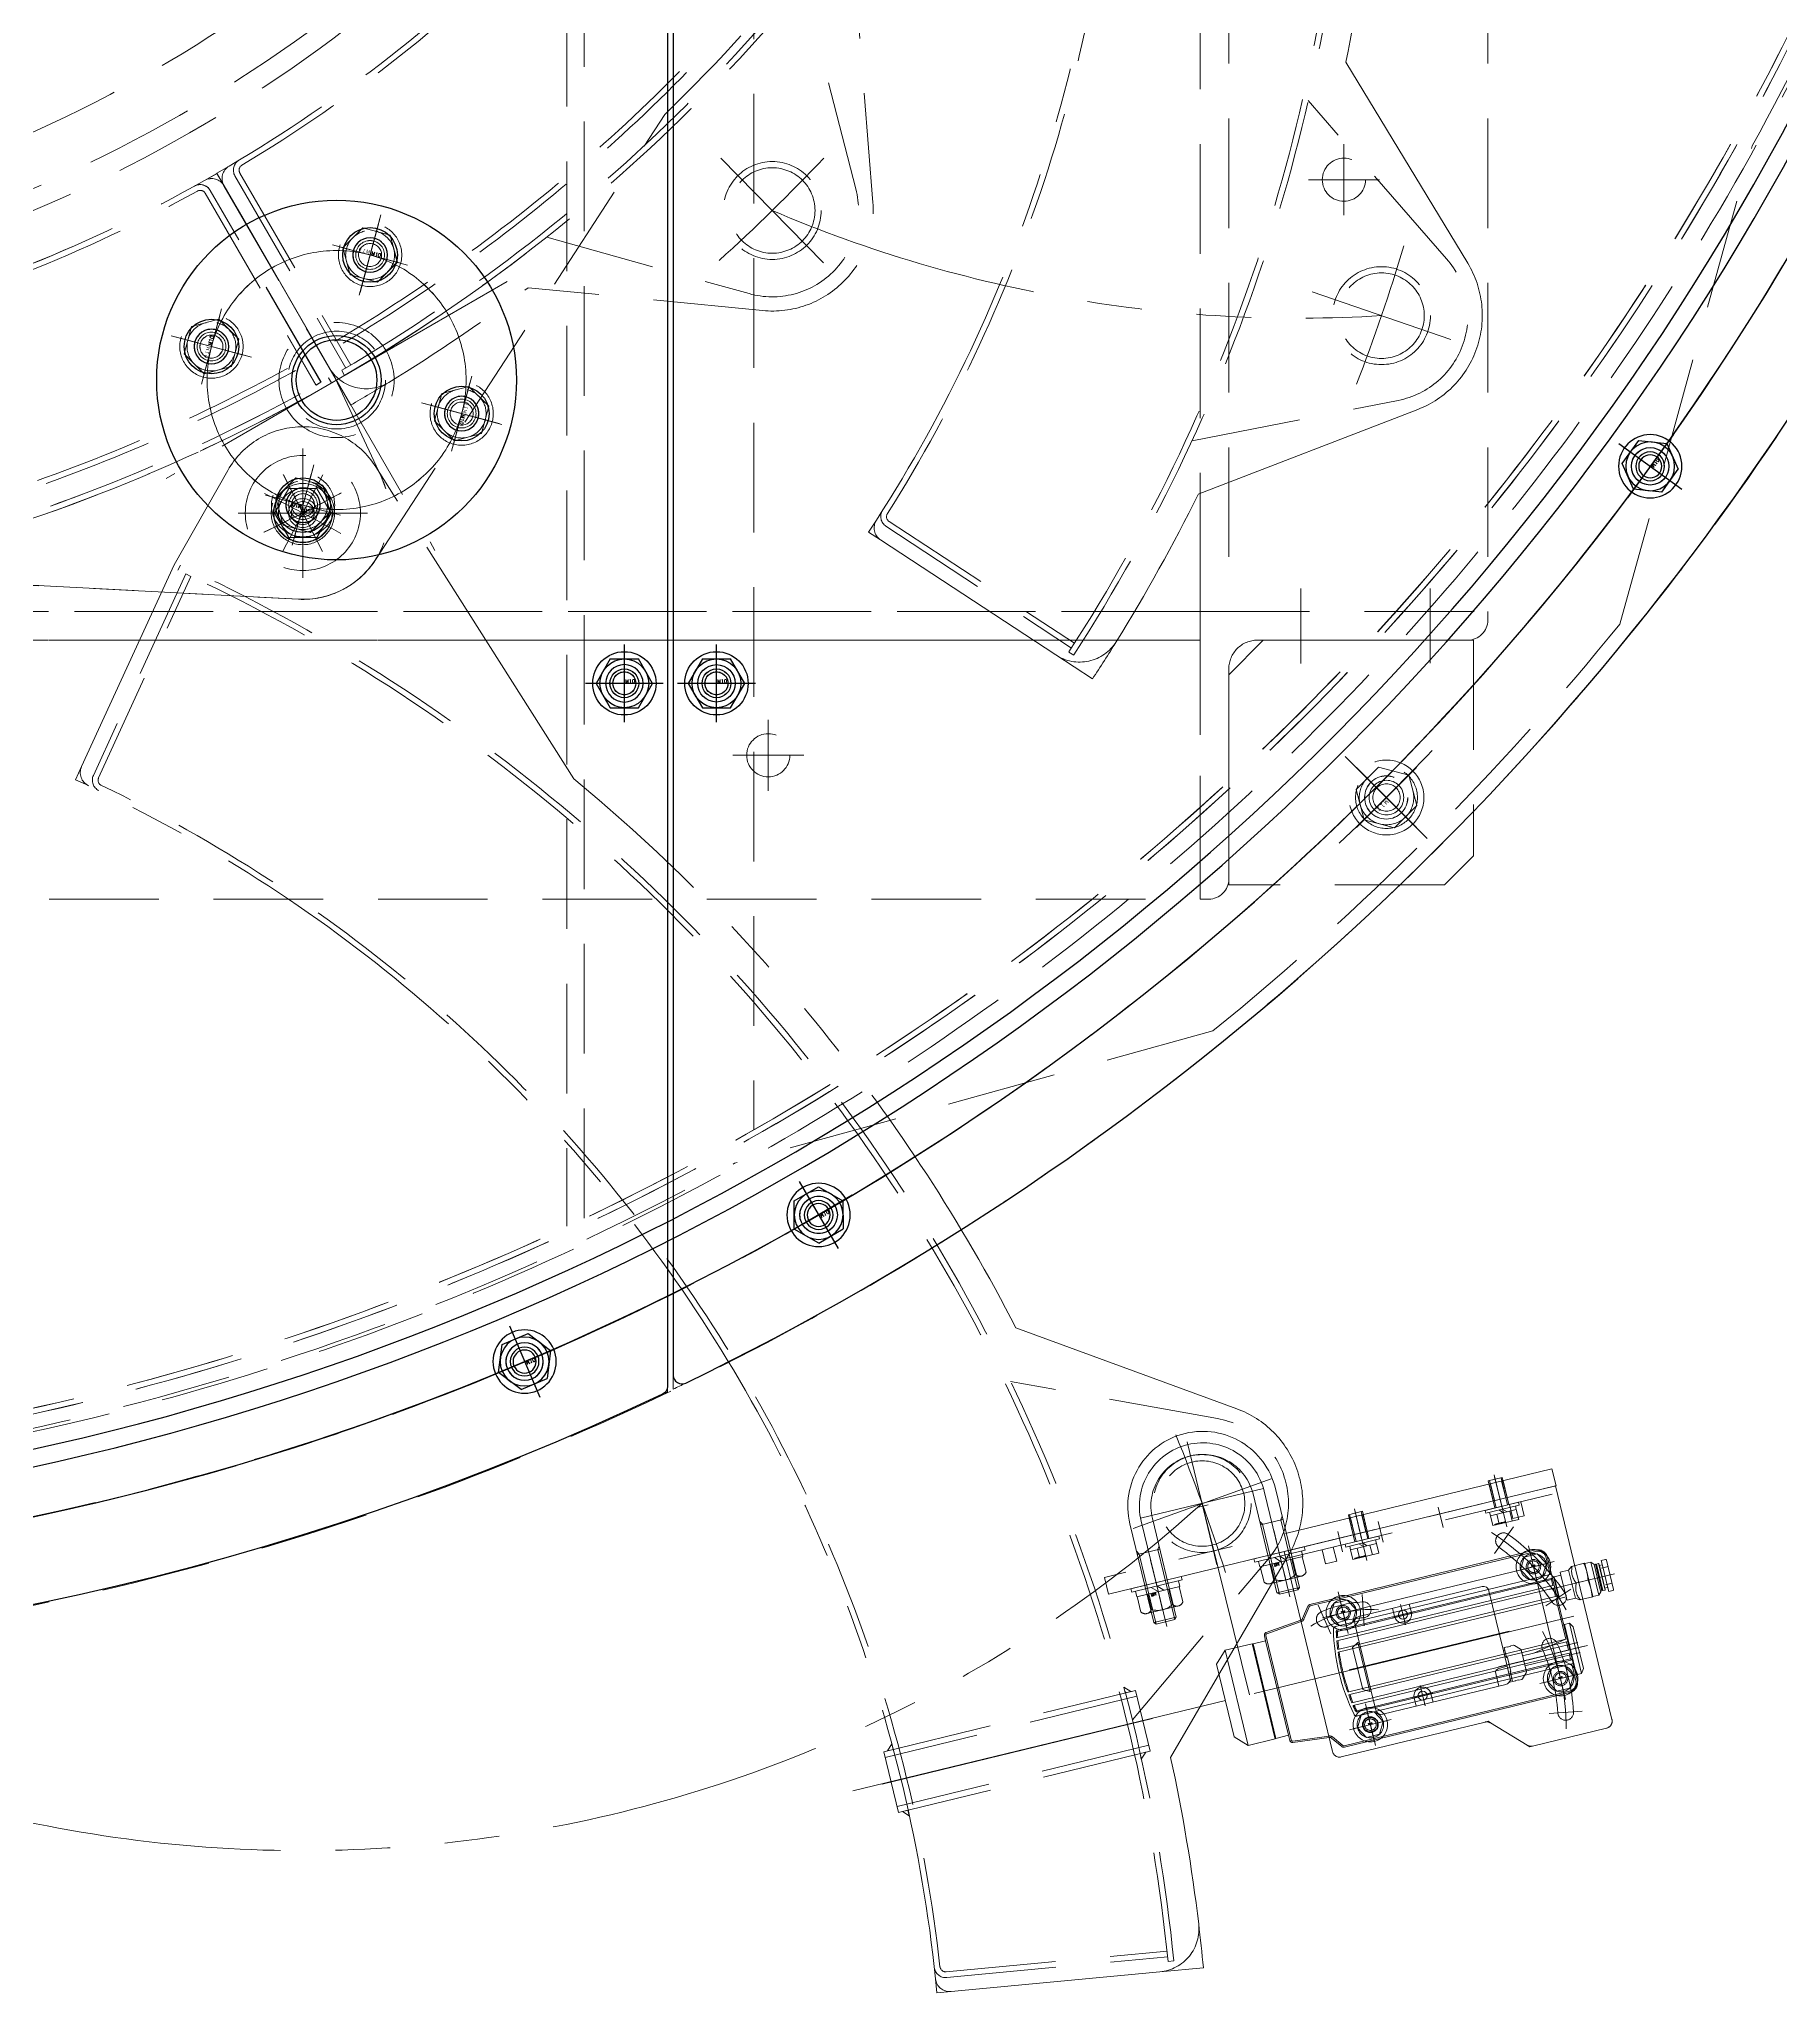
# Model space of a CAD drawing. Header units: millimetres. Extents: x -16130 to 36813, y -8099 to 27484.
# Drawn here: x 24465 to 25070, y 8494 to 9173 of the extents above; entities that cross this region are included whole.
import ezdxf

# ---------------------------------------------------------------- set-up
doc = ezdxf.new("R2010")
doc.units = ezdxf.units.MM
doc.header["$LTSCALE"] = 6
for name, pattern in [('CENTER2', [28.575, 19.05, -3.175, 3.175, -3.175]), ('HIDDEN', [9.525, 6.35, -3.175]), ('PHANTOM2', [31.75, 15.875, -3.175, 3.175, -3.175, 3.175, -3.175])]:
    doc.linetypes.add(name, pattern=pattern)
for name, color, linetype, lineweight in [('01_NORMAL', 7, 'Continuous', 25), ('04_HIDDEN', 2, 'HIDDEN', 13), ('05_CENTER', 4, 'CENTER2', 13), ('06_PHANTOM', 2, 'PHANTOM2', 13)]:
    doc.layers.add(name, color=color, linetype=linetype, lineweight=lineweight)
doc.layers.add('10_DRAFT', color=8, linetype='Continuous', lineweight=0, plot=False)
doc.styles.add('KANJI0', font='txt.shx', dxfattribs={"width": 0.9, "height": 30, "bigfont": 'bigfont'})
doc.styles.add('KSS_TXT', font='txt.shx', dxfattribs={"bigfont": 'extfont2.shx'})
doc.styles.add('KSS_TXT_L', font='txt.shx', dxfattribs={"height": 3, "bigfont": 'extfont2.shx'})

# ---------------------------------------------------------------- blocks, each defined once
blk = doc.blocks.new('A$C12684119_1_1_1')
at = {"color": 0}
blk.add_circle((0, 0), 500, dxfattribs=at)
at = {"layer": '04_HIDDEN'}
for radius in [493, 475]:
    blk.add_circle((0, 0), radius, dxfattribs=at)
blk = doc.blocks.new('A$C213D0124_1_1')
at = {"color": 0}
for p, q in [((-549.35, 113.82), (-585.76, 50.74)), ((11.23, 46.9), (-27.37, 113.75)), ((27.17, 12.72), (11.23, 46.9)), ((-493.35, -69.96), (-527.19, 4.56)), ((-129.79, -23.21), (-1.59, -29.92))]:
    blk.add_line(p, q, dxfattribs=at)
blk.add_line((-441.65, -84.32), (-374.34, -38.05))
blk.add_circle((0, 0), 10.25, dxfattribs=at)
for centre, radius, start, end in [((-545.02, 111.32), 5, 60.54103, 150.00264), ((-288.3, 565.81), 516.98, 240.53951, 299.44485), ((-31.7, 111.25), 5, 30, 119.44333), ((-572.77, 43.25), 15, 150.00264, 241.43715), ((-288.29, 565.83), 610, 241.43715, 246.94286), ((-0.02, 0.04), 30, 267.00582, 25.00384), ((-288.18, 565.08), 609.25, 261.87054, 285.0696), ((-461.48, -55.48), 35, 204.42828, 304.50809)]:
    blk.add_arc(centre, radius, start, end, dxfattribs=at)
at = {"layer": '04_HIDDEN'}
for p, q in [((-544.49, 112.24), (-583.05, 45.46)), ((-542.76, 111.24), (-581.31, 44.48)), ((-33.96, 111.16), (4.54, 44.49)), ((6.28, 45.47), (-32.22, 112.16)), ((-584.51, 46.3), (-585.49, 44.55)), ((4.54, 44.49), (6.27, 45.49)), ((9.89, 45.22), (8.9, 46.96)), ((-508.8, 7.76), (-490.61, -62.93)), ((-440.56, -76.89), (-388.43, -25.79))]:
    blk.add_line(p, q, dxfattribs=at)
for radius in [17, 14.85]:
    blk.add_circle((-461.56, -55.46), radius, dxfattribs=at)
for centre, radius, start, end in [((-541.02, 110.24), 4, 60.98092, 149.99365), ((-541.02, 110.24), 2, 60.98092, 149.99365), ((-288.29, 565.83), 519, 240.98092, 299.00168), ((-35.69, 110.16), 4, 30, 119.00168), ((-35.69, 110.16), 2, 30, 119.00168), ((-288.29, 565.83), 600, 240.31755, 299.80933), ((-288.29, 565.83), 598, 240.31619, 299.81029), ((-461.56, -55.46), 30, 194.42496, 314.42496)]:
    blk.add_arc(centre, radius, start, end, dxfattribs=at)
at = {"layer": '05_CENTER'}
for p, q in [((6.8, -13.34), (-6.8, 13.34)), ((-468.4, -80.02), (-454.71, -30.9))]:
    blk.add_line(p, q, dxfattribs=at)
for radius, start, end in [(635, 295.64778, 298.35058), (645, 252.16663, 256.68328)]:
    blk.add_arc((-288.29, 565.83), radius, start, end, dxfattribs=at)
at = {"layer": '10_DRAFT'}
for p, q in [((-292.34, 556.54), (-284.23, 575.13)), ((-278.99, 561.77), (-297.58, 569.89)), ((-549.35, 113.82), (-546.86, 118.13)), ((-546.86, 118.13), (-542.56, 115.68)), ((-34.16, 115.61), (-29.86, 118.06)), ((-29.86, 118.06), (-27.37, 113.75)), ((-585.76, 50.74), (-593.35, 37.59))]:
    blk.add_line(p, q, dxfattribs=at)
blk.add_arc((-288.29, 565.83), 610, 239.99282, 241.43715, dxfattribs=at)
blk = doc.blocks.new('10b_2_1_1')
at = {"color": 0}
for p, q in [((-4.9, 8.49), (-9.8, 0)), ((-4.9, 8.49), (4.9, 8.49)), ((9.8, 0), (4.9, 8.49)), ((-9.8, 0), (-4.9, -8.49)), ((4.9, -8.49), (9.8, 0)), ((-4.9, -8.49), (4.9, -8.49))]:
    blk.add_line(p, q, dxfattribs=at)
at = {"color": 0, "linetype": 'CENTER2'}
for p, q in [((0, -13.51), (0, 13.51)), ((13.51, 0), (-13.51, 0))]:
    blk.add_line(p, q, dxfattribs=at)
at = {"color": 0}
for radius in [11, 8.49, 5, 4]:
    blk.add_circle((0, 0), radius, dxfattribs=at)
at = {"layer": '10_DRAFT', "style": 'KSS_TXT'}
blk.add_text('M10', height=1.25, dxfattribs=at).set_placement((0.26, 0.12))
blk = doc.blocks.new('WSSS40-10-5b_1_1')
at = {"color": 0}
for radius in [20, 5]:
    blk.add_circle((0, 0), radius, dxfattribs=at)
at = {"layer": '05_CENTER', "color": 0}
for p, q in [((0, -22.48), (0, 22.48)), ((22.48, 0), (-22.48, 0))]:
    blk.add_line(p, q, dxfattribs=at)
blk = doc.blocks.new('A$C680990B0_1_1')
at = {"color": 0}
for p, q in [((-549.33, 113.79), (-585.74, 50.71)), ((11.24, 46.87), (-27.35, 113.72)), ((27.19, 12.69), (11.24, 46.87)), ((-493.33, -69.99), (-527.18, 4.53)), ((-129.77, -23.25), (-1.57, -29.95))]:
    blk.add_line(p, q, dxfattribs=at)
blk.add_line((-441.63, -84.36), (-374.32, -38.08))
at = {"color": 3}
for points in [[(-489.22, 89.52), (-488.48, 91.38), (-491.06, 90.3), (-491.06, 90.3)], [(-469.05, 81.5), (-468.31, 83.36), (-467.18, 80.81), (-467.18, 80.81)], [(-519.88, 12.37), (-520.62, 10.51), (-521.72, 13.15), (-521.72, 13.15)], [(-499.72, 4.36), (-500.45, 2.5), (-497.84, 3.66), (-497.84, 3.66)]]:
    blk.add_lwpolyline(points, close=True, dxfattribs=at)
at = {"color": 0}
blk.add_circle((0.02, -0.03), 10.25, dxfattribs=at)
for centre, radius, start, end in [((-545, 111.29), 5, 60.54103, 150.00264), ((-288.28, 565.77), 516.98, 240.53951, 299.44485), ((-31.68, 111.22), 5, 30, 119.44333), ((-572.75, 43.21), 15, 150.00264, 241.43715), ((-288.27, 565.8), 610, 241.43715, 246.94286), ((0, 0.01), 30, 267.00582, 25.00384), ((-288.17, 565.05), 609.25, 261.87054, 285.0696), ((-461.46, -55.52), 35, 204.42828, 304.50809)]:
    blk.add_arc(centre, radius, start, end, dxfattribs=at)
at = {"layer": '04_HIDDEN'}
for p, q in [((-544.47, 112.2), (-583.03, 45.43)), ((-542.74, 111.2), (-581.29, 44.45)), ((-33.94, 111.13), (4.56, 44.45)), ((6.3, 45.43), (-32.21, 112.13)), ((-519.26, 8.25), (-486.01, 91.89)), ((-503, 1.79), (-469.75, 85.43)), ((-584.5, 46.26), (-585.47, 44.52)), ((4.56, 44.45), (6.29, 45.45)), ((9.9, 45.19), (8.92, 46.93)), ((-508.78, 7.73), (-490.59, -62.97)), ((-440.54, -76.92), (-388.41, -25.82))]:
    blk.add_line(p, q, dxfattribs=at)
blk.add_lwpolyline([(-487.97, 92.66), (-467.8, 84.65), (-501.04, 1.01), (-521.21, 9.03)], close=True, dxfattribs=at)
for radius in [17, 14.85]:
    blk.add_circle((-461.54, -55.49), radius, dxfattribs=at)
for centre, radius, start, end in [((-541.01, 110.2), 4, 60.98092, 149.99365), ((-541.01, 110.2), 2, 60.98092, 149.99365), ((-288.27, 565.8), 519, 240.98092, 299.00168), ((-35.67, 110.13), 4, 30, 119.00168), ((-35.67, 110.13), 2, 30, 119.00168), ((-288.27, 565.8), 600, 240.31755, 299.80933), ((-288.27, 565.8), 598, 240.31619, 299.81029), ((-461.54, -55.49), 30, 194.42496, 314.42496)]:
    blk.add_arc(centre, radius, start, end, dxfattribs=at)
at = {"layer": '05_CENTER'}
for p, q in [((-476.7, 91.63), (-512.42, 1.78)), ((6.82, -13.38), (-6.78, 13.31)), ((-468.39, -80.06), (-454.69, -30.93))]:
    blk.add_line(p, q, dxfattribs=at)
for radius, start, end in [(635, 295.64778, 298.35058), (645, 252.16663, 256.68328)]:
    blk.add_arc((-288.27, 565.8), radius, start, end, dxfattribs=at)
at = {"layer": '10_DRAFT'}
for p, q in [((-292.33, 556.5), (-284.21, 575.09)), ((-278.98, 561.74), (-297.57, 569.85)), ((-549.33, 113.79), (-546.84, 118.1)), ((-546.84, 118.1), (-542.54, 115.64)), ((-34.14, 115.57), (-29.84, 118.03)), ((-29.84, 118.03), (-27.35, 113.72)), ((-585.74, 50.71), (-593.34, 37.56))]:
    blk.add_line(p, q, dxfattribs=at)
blk.add_arc((-288.27, 565.8), 610, 239.99282, 241.43715, dxfattribs=at)
blk = doc.blocks.new('FT-S1f_1_1')
at = {"color": 0}
for p, q in [((-53.04, 20.5), (-79.5, 20.5)), ((-82, 18), (-82, -65.5)), ((-51.27, 19.77), (-40.73, 9.23)), ((-38.96, 8.5), (12.5, 8.5)), ((15, -65.5), (15, 6)), ((-82, -65.5), (15, -65.5))]:
    blk.add_line(p, q, dxfattribs=at)
blk.add_circle((0, 0), 2.75, dxfattribs=at)
for centre, radius, start, end in [((-79.5, 18), 2.5, 90, 180), ((-53.04, 18), 2.5, 45, 90), ((-66.97, 11.81), 2.75, 350, 170), ((0, 0), 70.75, 170, 190), ((0, 0), 65.25, 170, 190), ((-38.96, 11), 2.5, 225, 270), ((12.5, 6), 2.5, 0, 90), ((-66.97, -11.81), 2.75, 190, 10), ((-73.91, -27.58), 2.75, 20.46554, 200.46554), ((0, 0), 76.14, 200.46554, 220.46554), ((0, 0), 81.64, 200.46554, 220.46554), ((-6.95, -39.39), 2.75, 80, 260), ((0, 0), 37.25, 260, 280), ((6.95, -39.39), 2.75, 280, 100), ((0, 0), 42.75, 260, 280), ((-60.02, -51.2), 2.75, 220.46554, 40.46554)]:
    blk.add_arc(centre, radius, start, end, dxfattribs=at)
at = {"layer": '04_HIDDEN', "color": 0}
for p, q in [((-65, -58), (-69, -58)), ((-69, -63), (-69, -58)), ((-65, -58), (-65, -63)), ((2, -58), (-2, -58)), ((-2, -63), (-2, -58)), ((2, -58), (2, -63)), ((15, -63), (-82, -63))]:
    blk.add_line(p, q, dxfattribs=at)
at = {"layer": '05_CENTER', "color": 0}
for p, q in [((-61.3, 10.81), (-72.63, 12.81)), ((-62.7, 0), (-73.3, 0)), ((5.75, 0), (-5.75, 0)), ((0, -5.75), (0, 5.75)), ((-61.3, -10.81), (-72.63, -12.81)), ((-69, -25.75), (-78.75, -29.39)), ((-69, -25.75), (-78.75, -29.39)), ((-5.98, -33.9), (-7.87, -44.64)), ((5.98, -33.9), (7.87, -44.64)), ((0, -34.6), (0, -45.4)), ((-55.88, -47.67), (-64.53, -55.04)), ((-55.88, -47.67), (-64.53, -55.04)), ((-62.25, -60.62), (-62.25, -67.95)), ((-40.75, -60.62), (-40.75, -67.95)), ((-19.25, -60.62), (-19.25, -67.95)), ((-4.77, -60.62), (-4.77, -67.95))]:
    blk.add_line(p, q, dxfattribs=at)
for radius, start, end in [(68, 165.15498, 194.84502), (78.89, 196.75285, 224.17824), (78.89, 196.75285, 224.17824), (40, 252.30759, 287.55107), (40, 252.30759, 287.55107)]:
    blk.add_arc((0, 0), radius, start, end, dxfattribs=at)
at = {"layer": '10_DRAFT'}
for p, q in [((-53.04, 20.5), (-52, 20.5)), ((-52, 20.5), (-51.27, 19.77)), ((-40.73, 9.23), (-40, 8.5)), ((-40, 8.5), (-38.96, 8.5)), ((-68, 0), (-68, -40)), ((-68, -40), (0, -40))]:
    blk.add_line(p, q, dxfattribs=at)
blk = doc.blocks.new('FT-S1a_1_1')
at = {"color": 0}
for p, q in [((-27.6, -0.31), (-14.93, 0.96)), ((-14.89, 0.46), (-27.55, -0.81)), ((-14.24, 1.35), (-11.4, 5.1)), ((-11, 4.8), (-13.84, 1.05)), ((-10.6, 5.5), (70, 5.5)), ((70, 5), (-10.6, 5)), ((73, -4), (73, 2)), ((73, -4), (73, 2)), ((73.5, 2), (73.5, -5.1)), ((-47, -7), (-43, -3)), ((-43, -3), (-33.3, -3)), ((-43, -3), (-43, -37)), ((-33.3, -3), (-33.3, -3.4)), ((-33.3, -3), (-33.3, -3.4)), ((-33.3, -3.4), (-33, -3.1)), ((-33.3, -3.4), (-33.3, -36.6)), ((-28.5, -3.1), (-33, -3.1)), ((-33, -3.1), (-33, -36.9)), ((-28.5, -1.3), (-28.5, -3.1)), ((-28.5, -1.3), (-28.5, -3.1)), ((-28.5, -3.1), (-28.5, -36.9)), ((-28.5, -3.1), (-28.5, -36.9)), ((-28, -38.7), (-28, -1.3)), ((-3.72, -5.51), (-3.49, -5.8)), ((-3.72, -5.51), (-3.49, -5.8)), ((-3.7, -4), (73.5, -4)), ((-3.7, -4), (73.5, -4)), ((-3.49, -5.8), (73, -5.8)), ((-3.49, -5.8), (73, -5.8)), ((73.5, -5.4), (-3.41, -5.4)), ((73.5, -5.4), (-3.41, -5.4)), ((73, -5.8), (73.2, -5.4)), ((73, -5.8), (73.2, -5.4)), ((73, -5.8), (73, -7.9)), ((73, -5.8), (73, -7.9)), ((73.5, -5.1), (73.5, -12.9)), ((73.5, -5.1), (74, -5.1)), ((73.5, -5.1), (73.5, -12.9)), ((74, -5.3), (74.2, -5.1)), ((74, -5.3), (74, -5.1)), ((74, -5.3), (74, -12.7)), ((76.6, -5.1), (74.2, -5.1)), ((74.2, -5.1), (74.2, -12.9)), ((79.6, -4), (76.6, -4)), ((76.6, -5.1), (76.6, -4)), ((76.6, -5.1), (76.6, -12.9)), ((79.6, -4), (80.87, -3)), ((79.6, -14), (79.6, -4)), ((85.57, -3), (80.87, -3)), ((85.6, -3.1), (85.57, -3)), ((87.7, -3.1), (85.6, -3.1)), ((85.6, -3.1), (85.6, -14.9)), ((87.7, -3.1), (88.65, -4.05)), ((87.7, -3.1), (87.7, -14.9)), ((88.65, -4.25), (88.65, -4.05)), ((89.15, -4.25), (88.65, -4.25)), ((88.65, -4.25), (88.65, -13.75)), ((89.3, -4.45), (89.15, -4.25)), ((89.15, -4.25), (89.15, -13.75)), ((89.45, -4.25), (89.3, -4.45)), ((89.3, -13.55), (89.3, -4.45)), ((90.25, -4.25), (89.45, -4.25)), ((89.45, -4.25), (89.45, -13.75)), ((90.35, -4.35), (90.25, -4.25)), ((90.25, -4.25), (90.25, -13.75)), ((90.35, -4.95), (90.35, -4.35)), ((91.2, -4.95), (90.35, -4.95)), ((90.35, -13.05), (90.35, -4.95)), ((90.85, -6), (93.2, -6)), ((92.9, -3.5), (91.4, -3.5)), ((91.4, -4.75), (91.4, -3.5)), ((91.4, -4.75), (91.4, -13.25)), ((93.2, -14.2), (93.2, -3.8)), ((-47, -33), (-47, -7)), ((73.5, -12.9), (-4.99, -12.9)), ((73.5, -12.9), (-4.99, -12.9)), ((-4.88, -11.9), (73.5, -11.9)), ((-4.88, -11.9), (73.5, -11.9)), ((73.5, -8.9), (-4.47, -8.9)), ((73.5, -8.9), (-4.47, -8.9)), ((-4.3, -7.9), (73.5, -7.9)), ((-4.3, -7.9), (73.5, -7.9)), ((73, -8.9), (73, -11.9)), ((73, -8.9), (73, -11.9)), ((73, -12.9), (73, -27.1)), ((74, -12.9), (73.5, -12.9)), ((73.5, -12.9), (73.5, -22.2)), ((74.2, -12.9), (74, -12.7)), ((74, -12.7), (74, -12.9)), ((76.6, -12.9), (74.2, -12.9)), ((76.6, -12.9), (76.6, -14)), ((85.32, -9), (81.12, -9)), ((89.3, -13.55), (89.15, -13.75)), ((89.45, -13.75), (89.3, -13.55)), ((90.35, -13.05), (90.35, -13.65)), ((91.2, -13.05), (90.35, -13.05)), ((90.85, -12), (93.2, -12)), ((91.4, -13.25), (91.4, -14.5)), ((79.6, -14), (76.6, -14)), ((79.6, -14), (80.87, -15)), ((85.57, -15), (80.87, -15)), ((85.6, -14.9), (85.57, -15)), ((87.7, -14.9), (85.6, -14.9)), ((87.7, -14.9), (88.65, -13.95)), ((88.65, -13.75), (88.65, -13.95)), ((89.15, -13.75), (88.65, -13.75)), ((90.25, -13.75), (89.45, -13.75)), ((90.35, -13.65), (90.25, -13.75)), ((92.9, -14.5), (91.4, -14.5)), ((-4.99, -27.1), (-4.59, -27.1)), ((-4.99, -27.1), (-4.59, -27.1)), ((-4.59, -27.1), (73.5, -27.1)), ((73.7, -22), (73.5, -22.2)), ((73.5, -39.8), (73.5, -22.2)), ((75.5, -22), (73.7, -22)), ((73.7, -22), (73.7, -40)), ((76.5, -23.5), (75.5, -22)), ((75.5, -40), (75.5, -22)), ((76.5, -23.5), (76.5, -38.5)), ((-47, -33), (-43, -37)), ((-4.48, -28.1), (-4.88, -28.1)), ((-4.48, -28.1), (-4.88, -28.1)), ((73.5, -28.1), (-4.48, -28.1)), ((-4.47, -31.1), (73.5, -31.1)), ((73.5, -32.1), (-4.3, -32.1)), ((73, -28.1), (73, -31.1)), ((73, -28.1), (73, -31.1)), ((73, -32.1), (73, -34.2)), ((73, -32.1), (73, -34.2)), ((-43, -37), (-33.3, -37)), ((-33.3, -36.6), (-33.3, -37)), ((-33.3, -36.6), (-33, -36.9)), ((-33.3, -36.6), (-33.3, -37)), ((-28.5, -36.9), (-33, -36.9)), ((-28.5, -36.9), (-28.5, -38.7)), ((-27.6, -39.69), (-14.93, -40.96)), ((-14.89, -40.46), (-27.55, -39.19)), ((-3.72, -34.49), (-3.49, -34.2)), ((-3.72, -34.49), (-3.49, -34.2)), ((73.5, -36), (-3.7, -36)), ((73, -34.2), (-3.49, -34.2)), ((-3.41, -34.6), (73.5, -34.6)), ((73.2, -34.6), (73, -34.2)), ((73.2, -34.6), (73, -34.2)), ((73, -36), (73, -42)), ((73, -36), (73, -42)), ((73.5, -39.8), (73.7, -40)), ((73.5, -42), (73.5, -39.8)), ((73.7, -40), (75.5, -40)), ((75.5, -40), (76.5, -38.5)), ((-14.24, -41.35), (-11.4, -45.1)), ((-11, -44.8), (-13.84, -41.05)), ((70, -45), (-10.6, -45)), ((-10.6, -45.5), (70, -45.5))]:
    blk.add_line(p, q, dxfattribs=at)
for centre, radius in [((0, 0), 2.5), ((0, 0), 2.5), ((0, 0), 2), ((0, 0), 2), ((68, 0), 2.5), ((68, 0), 2.5), ((68, 0), 2), ((68, 0), 2), ((0, -40), 2.5), ((0, -40), 2.5), ((0, -40), 2), ((0, -40), 2), ((68, -40), 2.5), ((68, -40), 2.5), ((68, -40), 2), ((68, -40), 2)]:
    blk.add_circle(centre, radius, dxfattribs=at)
for centre, radius, start, end in [((-15.03, 1.95), 1, 275.71059, 322.92693), ((-15.03, 1.95), 1.5, 275.71059, 322.92693), ((-10.6, 4.5), 1, 90, 142.92693), ((-10.6, 4.5), 1, 90, 142.92693), ((-10.6, 4.5), 0.5, 90, 142.92693), ((-10.6, 4.5), 0.5, 90, 142.92693), ((70, 2), 3.5, 0, 90), ((70, 2), 3, 0, 90), ((-27.5, -1.3), 1, 95.71059, 180), ((-27.5, -1.3), 0.5, 95.71059, 180), ((63.65, -20), 70, 167.44414, 192.55586), ((63.65, -20), 70, 167.44414, 192.55586), ((-3.7, -5), 1, 90, 167.44414), ((-3.7, -5), 1, 90, 167.44414), ((64.65, -20), 70, 168.29471, 170.04602), ((64.65, -20), 70, 168.29471, 170.04602), ((-3.41, -5.9), 0.5, 90, 168.29471), ((-3.41, -5.9), 0.5, 90, 168.29471), ((64.65, -20), 69.6, 168.22769, 169.98822), ((64.65, -20), 69.6, 168.22769, 169.98822), ((86.75, -6), 6.38, 151.97392, 208.02608), ((67.36, -6), 18.22, 350.52149, 9.47851), ((91.2, -4.75), 0.2, 270, 0), ((92.9, -3.8), 0.3, 0, 90), ((64.65, -20), 70, 174.17856, 185.82144), ((64.65, -20), 70, 174.17856, 185.82144), ((64.65, -20), 69.6, 174.14499, 185.85501), ((64.65, -20), 69.6, 174.14499, 185.85501), ((64.65, -20), 70, 170.87601, 173.35517), ((64.65, -20), 70, 170.87601, 173.35517), ((64.65, -20), 69.6, 170.82313, 173.31681), ((64.65, -20), 69.6, 170.82313, 173.31681), ((86.75, -12), 6.38, 151.97392, 208.02608), ((67.36, -12), 18.22, 350.52149, 9.47851), ((91.2, -13.25), 0.2, 0, 90), ((92.9, -14.2), 0.3, 270, 0), ((64.65, -20), 70, 186.64483, 189.12399), ((64.65, -20), 70, 186.64483, 189.12399), ((64.65, -20), 69.6, 186.68319, 189.17687), ((64.65, -20), 69.6, 186.68319, 189.17687), ((64.65, -20), 70, 189.95398, 191.70529), ((64.65, -20), 70, 189.95398, 191.70529), ((64.65, -20), 69.6, 190.01178, 191.77231), ((64.65, -20), 69.6, 190.01178, 191.77231), ((-27.5, -38.7), 1, 180, 264.28941), ((-27.5, -38.7), 0.5, 180, 264.28941), ((-15.03, -41.95), 1.5, 37.07307, 84.28941), ((-3.7, -35), 1, 192.55586, 270), ((-3.7, -35), 1, 192.55586, 270), ((-3.41, -34.1), 0.5, 191.70529, 270), ((-3.41, -34.1), 0.5, 191.70529, 270), ((-15.03, -41.95), 1, 37.07307, 84.28941), ((-10.6, -44.5), 1, 217.07307, 270), ((-10.6, -44.5), 1, 217.07307, 270), ((-10.6, -44.5), 0.5, 217.07307, 270), ((-10.6, -44.5), 0.5, 217.07307, 270), ((70, -42), 3.5, 270, 0), ((70, -42), 3, 270, 0)]:
    blk.add_arc(centre, radius, start, end, dxfattribs=at)
at = {"layer": '05_CENTER', "color": 0}
for p, q in [((4.57, 0), (-4.57, 0)), ((0, -4.57), (0, 4.57)), ((72.47, 0), (63.53, 0)), ((68, -4.47), (68, 4.47)), ((94.82, -9), (71.47, -9)), ((77.54, -20), (-51.05, -20)), ((70.27, -31), (78.65, -31)), ((4.57, -40), (-4.57, -40)), ((0, -35.43), (0, -44.57)), ((72.47, -40), (63.53, -40)), ((68, -35.53), (68, -44.47))]:
    blk.add_line(p, q, dxfattribs=at)
blk = doc.blocks.new('FT-H30a_1_1')
at = {"color": 0}
for p, q in [((-17, 1), (-17, -5.7)), ((-17, 1), (-17, -5.7)), ((29, 3), (-15, 3)), ((29, 3), (-15, 3)), ((-3, 3), (-3, 0)), ((-3, 3), (-3, 0)), ((3, 0), (3, 3)), ((3, 0), (3, 3)), ((31, -20.5), (31, 1)), ((31, -20.5), (31, 1)), ((-19.7, -7), (-17.5, -5.7)), ((-19.7, -7), (-17.5, -5.7)), ((-17, -5.7), (-17.5, -5.7)), ((-17.5, -5.7), (-17.5, -23.3)), ((-17, -5.7), (-17.5, -5.7)), ((-17.5, -5.7), (-17.5, -23.3)), ((-17, -5.7), (-17, -23.3)), ((-17, -5.7), (-17, -23.3)), ((-19.7, -22), (-19.7, -7)), ((-19.7, -22), (-19.7, -7)), ((31.5, -19.4), (31.5, -20.5)), ((31.5, -19.4), (32.65, -19.4)), ((31.5, -19.4), (31.5, -20.5)), ((31.5, -19.4), (32.65, -19.4)), ((32.65, -19.4), (32.65, -19.5)), ((32.65, -19.4), (32.65, -19.5)), ((33.8, -19.5), (32.65, -19.5)), ((33.8, -19.5), (32.65, -19.5)), ((33.8, -19.5), (33.8, -19.4)), ((33.8, -19.4), (34.79, -19.4)), ((33.8, -19.5), (33.8, -19.4)), ((33.8, -19.4), (34.79, -19.4)), ((36.85, -21.25), (35.15, -19.55)), ((36.85, -21.25), (35.15, -19.55)), ((-19.7, -22), (-17.5, -23.3)), ((-19.7, -22), (-17.5, -23.3)), ((-17, -23.3), (-17.5, -23.3)), ((-17, -23.3), (-17.5, -23.3)), ((-17, -23.3), (-17, -30)), ((-17, -23.3), (-17, -30)), ((28, -26), (31, -26)), ((28, -26), (31, -26)), ((31, -30), (31, -20.5)), ((31, -20.5), (31.5, -20.5)), ((31, -30), (31, -20.5)), ((31, -20.5), (31.5, -20.5)), ((31.5, -20.5), (31.5, -23)), ((31.5, -20.5), (31.5, -23)), ((31.5, -23), (31.8, -23)), ((31.5, -23), (31.8, -23)), ((31.8, -28), (31.8, -23)), ((31.8, -28), (31.8, -23)), ((37, -21.61), (37, -29.39)), ((37, -21.61), (37, -29.39)), ((56.8, -23.7), (37, -23.7)), ((56.8, -23.7), (37, -23.7)), ((-15, -32), (29, -32)), ((-15, -32), (29, -32)), ((-3, -29), (-3, -32)), ((-3, -29), (-3, -32)), ((3, -32), (3, -29)), ((3, -32), (3, -29)), ((26.5, -27.5), (26.5, -32)), ((26.5, -27.5), (26.5, -32)), ((31, -31.6), (30.2, -31.6)), ((31, -31.6), (30.2, -31.6)), ((31, -31.6), (31, -30.5)), ((31, -30.5), (31.5, -30.5)), ((31, -31.6), (31, -30.5)), ((31, -30.5), (31.5, -30.5)), ((31.5, -28), (31.5, -30.5)), ((31.8, -28), (31.5, -28)), ((31.5, -28), (31.5, -30.5)), ((31.8, -28), (31.5, -28)), ((31.5, -30.5), (31.5, -31.6)), ((31.5, -30.5), (31.5, -31.6)), ((31.5, -31.6), (32.65, -31.6)), ((31.5, -31.6), (32.65, -31.6)), ((32.65, -31.5), (33.8, -31.5)), ((32.65, -31.5), (32.65, -31.6)), ((32.65, -31.5), (33.8, -31.5)), ((32.65, -31.5), (32.65, -31.6)), ((33.8, -31.6), (33.8, -31.5)), ((33.8, -31.6), (33.8, -31.5)), ((33.8, -31.6), (34.79, -31.6)), ((33.8, -31.6), (34.79, -31.6)), ((36.85, -29.75), (35.15, -31.45)), ((36.85, -29.75), (35.15, -31.45)), ((56.8, -27.3), (37, -27.3)), ((56.8, -27.3), (37, -27.3))]:
    blk.add_line(p, q, dxfattribs=at)
for centre in [(0, 0), (0, 0), (0, -29), (0, -29)]:
    blk.add_circle(centre, 1.6, dxfattribs=at)
for centre, radius, start, end in [((-15, 1), 2, 90, 180), ((-15, 1), 2, 90, 180), ((0, 0), 3, 180, 0), ((0, 0), 3, 180, 0), ((29, 1), 2, 0, 90), ((29, 1), 2, 0, 90), ((34.79, -19.9), 0.5, 45, 90), ((34.79, -19.9), 0.5, 45, 90), ((0, -29), 3, 0, 180), ((0, -29), 3, 0, 180), ((28, -27.5), 1.5, 90, 180), ((28, -27.5), 1.5, 90, 180), ((36.5, -21.61), 0.5, 0, 45), ((36.5, -21.61), 0.5, 0, 45), ((-15, -30), 2, 180, 270), ((-15, -30), 2, 180, 270), ((29, -30), 2, 270, 306.8699), ((29, -30), 2, 270, 306.8699), ((29, -30), 2, 306.8699, 0), ((29, -30), 2, 306.8699, 0), ((34.79, -31.1), 0.5, 270, 315), ((34.79, -31.1), 0.5, 270, 315), ((36.5, -29.39), 0.5, 315, 0), ((36.5, -29.39), 0.5, 315, 0)]:
    blk.add_arc(centre, radius, start, end, dxfattribs=at)
at = {"layer": '05_CENTER', "color": 0}
for p, q in [((-3.6, 0), (3.6, 0)), ((-3.6, 0), (3.6, 0)), ((0, 3.6), (0, -3.6)), ((0, 3.6), (0, -3.6)), ((-22.7, -14.26), (34.54, -14.26)), ((0, -25.4), (0, -32.6)), ((0, -25.4), (0, -32.6)), ((28, -25.5), (59.8, -25.5)), ((-3.6, -29), (3.6, -29)), ((-3.6, -29), (3.6, -29))]:
    blk.add_line(p, q, dxfattribs=at)
blk = doc.blocks.new('A$C6C943B69_1_1')
at = {"color": 0, "linetype": 'CENTER2'}
for p, q in [((0, -7.44), (0, 7.44)), ((-7.44, 0), (7.44, 0))]:
    blk.add_line(p, q, dxfattribs=at)
at = {"color": 0}
for p, q in [((-4.62, 0), (-2.31, 4)), ((-2.31, 4), (2.31, 4)), ((2.31, 4), (4.62, 0)), ((-2.31, -4), (-4.62, 0)), ((2.31, -4), (-2.31, -4)), ((4.62, 0), (2.31, -4))]:
    blk.add_line(p, q, dxfattribs=at)
for radius in [6, 4.6]:
    blk.add_circle((0, 0), radius, dxfattribs=at)
at = {"layer": '10_DRAFT', "style": 'KSS_TXT_L'}
blk.add_text('BT-M5', height=0.3, dxfattribs=at).set_placement((-0.7, -0.56))
blk = doc.blocks.new('A$C71340FE3_1_1')
at = {"color": 0, "linetype": 'CENTER2'}
blk.add_line((0, -11.2), (0, 7.3), dxfattribs=at)
at = {"color": 0}
for p, q in [((-6, 1), (6, 1)), ((-6, 1), (-6, 0)), ((-6, 0), (6, 0)), ((-4.62, 5.8), (4.62, 5.8)), ((-4.62, 2.3), (-4.62, 5.8)), ((-4.6, 2.3), (-4.6, 1)), ((4.6, 2.3), (-4.6, 2.3)), ((-2.31, 2.3), (-2.31, 5.8)), ((0, 1), (-1.3, 2.3)), ((0, 2.3), (1.3, 1)), ((2.31, 2.3), (2.31, 5.8)), ((4.6, 1), (4.6, 2.3)), ((4.62, 2.3), (4.62, 5.8)), ((6, 0), (6, 1))]:
    blk.add_line(p, q, dxfattribs=at)
at = {"color": 0, "linetype": 'HIDDEN'}
for p, q in [((-2.5, -9.7), (-2.5, 0)), ((-2.07, 0), (-2.07, -9.7)), ((2.07, 0), (2.07, -9.7)), ((2.5, -9.7), (2.5, 0)), ((-2.5, -9.7), (2.5, -9.7))]:
    blk.add_line(p, q, dxfattribs=at)
at = {"layer": '10_DRAFT', "style": 'KSS_TXT_L'}
blk.add_text('BT-M5x12L,SW,PW', height=0.3, dxfattribs=at).set_placement((0.22, 5.46))
blk = doc.blocks.new('A$C4A520808_1_1')
at = {"color": 0}
for p, q in [((-26, 0), (-26, -35.32)), ((-18, 0), (-18, -35.32)), ((18, 0), (18, -35.32)), ((26, 0), (26, -35.32)), ((-25.32, -11), (-26, -9.83)), ((-18, -11), (-26, -11)), ((-25.32, -11), (-25.32, -36)), ((-18.68, -11), (-18, -9.83)), ((-18.68, -11), (-18.68, -36)), ((18.68, -11), (18, -9.83)), ((18, -11), (26, -11)), ((18.68, -11), (18.68, -36)), ((25.32, -11), (26, -9.83)), ((25.32, -11), (25.32, -36)), ((-18, -35.32), (-26, -35.32)), ((-26, -35.32), (-25.32, -36)), ((-18.68, -36), (-25.32, -36)), ((-18, -35.32), (-18.68, -36)), ((18, -35.32), (26, -35.32)), ((18, -35.32), (18.68, -36)), ((18.68, -36), (25.32, -36)), ((26, -35.32), (25.32, -36))]:
    blk.add_line(p, q, dxfattribs=at)
for radius in [26, 18]:
    blk.add_arc((0, 0), radius, 0, 180, dxfattribs=at)
at = {"layer": '05_CENTER', "color": 0}
for p, q in [((-22, 0), (-22, -37.71)), ((22, 0), (22, -37.71))]:
    blk.add_line(p, q, dxfattribs=at)
blk.add_arc((0, 0), 22, 0, 180, dxfattribs=at)
at = {"layer": '10_DRAFT'}
for p, q in [((1.99, 0), (-1.99, 0)), ((0, -1.99), (0, 1.99))]:
    blk.add_line(p, q, dxfattribs=at)
blk = doc.blocks.new('M8Nza_1_1')
at = {"color": 0}
for p, q in [((-7.5, 8.69), (-7.5, 3.2)), ((5.62, 9.7), (-5.63, 9.7)), ((-3.75, 3.2), (-3.75, 8.69)), ((3.75, 8.69), (3.75, 3.2)), ((7.5, 3.2), (7.5, 8.69)), ((-7.7, 3.2), (7.7, 3.2)), ((-7.7, 3.2), (-7.7, 1.2)), ((0, 1.2), (-2, 3.2)), ((0, 3.2), (2, 1.2)), ((7.7, 3.2), (7.7, 1.2))]:
    blk.add_line(p, q, dxfattribs=at)
at = {"color": 0, "linetype": 'CENTER2'}
blk.add_line((0, 9.7), (0, 0), dxfattribs=at)
at = {"color": 0}
blk.add_lwpolyline([(-9, 1.2), (9, 1.2), (9, 0), (-9, 0)], close=True, dxfattribs=at)
for centre, radius, start, end in [((-5.63, 7.45), 2.25, 33.626, 146.374), ((0, 2.2), 7.5, 60, 120), ((5.62, 7.45), 2.25, 33.626, 146.374)]:
    blk.add_arc(centre, radius, start, end, dxfattribs=at)
at = {"layer": '10_DRAFT', "style": 'KSS_TXT'}
blk.add_text('M8', height=1, dxfattribs=at).set_placement((0.87, 3.27))
blk = doc.blocks.new('A$C6808B87E_1_1')
at = {"color": 0}
blk.add_lwpolyline([(-20, -6), (140, -6), (140, 0), (-20, 0)], close=True, dxfattribs=at)
at = {"layer": '04_HIDDEN'}
for p, q in [((-2.5, 0), (-2.5, -6)), ((-2, 0), (-2, -6)), ((2, 0), (2, -6)), ((2.5, 0), (2.5, -6)), ((47.5, 0), (47.5, -6)), ((48, 0), (48, -6)), ((52, 0), (52, -6)), ((52.5, 0), (52.5, -6))]:
    blk.add_line(p, q, dxfattribs=at)
at = {"layer": '05_CENTER'}
for p, q in [((0, 2.05), (0, -8.05)), ((50, 2.05), (50, -8.05)), ((79, 2.05), (79, -8.05)), ((123, 2.05), (123, -8.05))]:
    blk.add_line(p, q, dxfattribs=at)
blk = doc.blocks.new('A$C68097B15_1_1')
at = {"color": 0}
blk.add_blockref('A$C6808B87E_1_1', (0, 0), dxfattribs=at)
blk = doc.blocks.new('A$C68097C72_1_1')
at = {"layer": '05_CENTER'}
for p, q in [((0, -22), (0, 22)), ((-22, 0), (22, 0))]:
    blk.add_line(p, q, dxfattribs=at)
at = {"layer": '10_DRAFT'}
for p, q in [((0, 0), (-0.34, 68.5)), ((141.38, 68.5), (8.25, 68.5)), ((-6.14, 0), (6.14, 0)), ((0, -6.14), (0, 6.14))]:
    blk.add_line(p, q, dxfattribs=at)
at = {"color": 4}
blk.add_blockref('FT-S1f_1_1', (-38.75, 88.5), dxfattribs=at)
at = {"color": 4, "rotation": 180}
for name, p in [('FT-S1a_1_1', (-38.75, 48.5)), ('A$C4A520808_1_1', (0, 1))]:
    blk.add_blockref(name, p, dxfattribs=at)
blk.add_blockref('A$C68097B15_1_1', (-101, 23))
at = {"layer": '04_HIDDEN'}
for name, p in [('A$C6C943B69_1_1', (-106.75, 88.5)), ('A$C6C943B69_1_1', (-38.75, 88.5)), ('A$C6C943B69_1_1', (-106.75, 48.5)), ('A$C6C943B69_1_1', (-38.75, 48.5)), ('A$C71340FE3_1_1', (-101, 25.5)), ('A$C71340FE3_1_1', (-51, 25.5))]:
    blk.add_blockref(name, p, dxfattribs=at)
at = {"layer": '04_HIDDEN', "color": 4}
for p in [(-22, 23), (22, 23)]:
    blk.add_blockref('M8Nza_1_1', p, dxfattribs=at)
at = {"layer": '10_DRAFT', "rotation": 180}
blk.add_blockref('FT-H30a_1_1', (-58.75, 54, 0), dxfattribs=at)
blk = doc.blocks.new('A$C43546A85_1_1')
at = {"layer": '06_PHANTOM'}
for centre, radius, start, end in [((634.13, -33.24), 464.88, 246.85242, 273.56845), ((288.29, -565.83), 464.79, 186.85607, 312.23274)]:
    blk.add_arc(centre, radius, start, end, dxfattribs=at)
at = {"rotation": 60.00057079105866}
blk.add_blockref('A$C213D0124_1_1', (634.13, -33.24), dxfattribs=at)
for name, p in [('A$C680990B0_1_1', (288.29, -565.83)), ('A$C680990B0_1_1', (288.3, -565.82)), ('10b_2_1_1', (288.29, -565.83))]:
    blk.add_blockref(name, p)
at = {"color": 4}
blk.add_blockref('WSSS40-10-5b_1_1', (288.29, -565.83), dxfattribs=at)
at = {"layer": '06_PHANTOM'}
for name, p, rotation in [('A$C213D0124_1_1', (634.13, -33.26), 86.71641669044212), ('A$C680990B0_1_1', (288.3, -565.82), 125.3749193454969), ('A$C68097C72_1_1', (600.7, -909.97), 193.6190501414521)]:
    blk.add_blockref(name, p, dxfattribs=dict(at, rotation=rotation))
blk = doc.blocks.new('M10Tz_1_1_1')
at = {"color": 0}
for radius in [5, 4]:
    blk.add_circle((0, 0), radius, dxfattribs=at)
at = {"layer": '05_CENTER'}
for p, q in [((0, -8.34), (0, 8.34)), ((8.34, 0), (-8.34, 0))]:
    blk.add_line(p, q, dxfattribs=at)
blk = doc.blocks.new('A$C2AAF0109_1_1')
at = {"color": 0}
for p, q in [((380, 813.64), (380, -813.64)), ((445, 779.99), (445, -779.99))]:
    blk.add_line(p, q, dxfattribs=at)
for centre, radius in [((0, 0), 965), ((0, 0), 900), ((0, 0), 898), ((756.43, -549.58), 6.5), ((467.5, -809.73), 6.5), ((365.33, -860.67), 6.5)]:
    blk.add_circle(centre, radius, dxfattribs=at)
at = {"layer": '04_HIDDEN'}
blk.add_line((386, -810.81), (386, 810.81), dxfattribs=at)
blk.add_circle((0, 0), 906, dxfattribs=at)
at = {"layer": '05_CENTER'}
for p, q in [((748.34, -543.7), (764.52, -555.46)), ((462.5, -801.07), (472.5, -818.39)), ((361.43, -851.47), (369.24, -869.88))]:
    blk.add_line(p, q, dxfattribs=at)
blk.add_circle((0, 0), 935, dxfattribs=at)
at = {"xscale": -1, "rotation": 180}
for p in [(400, -625), (432, -625), (432, -625)]:
    blk.add_blockref('M10Tz_1_1_1', p, dxfattribs=at)
blk = doc.blocks.new('A$C2B834F33_1_1')
at = {"color": 0}
for p, q in [((0, 0), (-100, 0)), ((-100, -3), (-100, 0)), ((0, 0), (0, -100)), ((-93, -10), (-20, -10)), ((-10, -20), (-10, -93)), ((-3, -100), (0, -100))]:
    blk.add_line(p, q, dxfattribs=at)
for centre, radius, start, end in [((-93, -3), 7, 180, 270), ((-20, -20), 10, 0, 90), ((-3, -93), 7, 180, 270)]:
    blk.add_arc(centre, radius, start, end, dxfattribs=at)
blk = doc.blocks.new('A$C384B5AF6_1_1')
blk.add_lwpolyline([(600, -600), (-600, -600), (-600, -700), (600, -700)], close=True)
at = {"color": 0}
blk.add_lwpolyline([(622, -610), (695, -610), (695, -685), (685, -695), (610, -695), (610, -622)], close=True, dxfattribs=at)
blk.add_circle((664.68, -664.68), 7.5, dxfattribs=at)
at = {"layer": '04_HIDDEN'}
blk.add_line((600, -610), (-600, -610), dxfattribs=at)
at = {"layer": '05_CENTER'}
for p, q in [((635, -592.06), (635, -618.06)), ((680, -592), (680, -618)), ((654.9, -654.9), (674.46, -674.46))]:
    blk.add_line(p, q, dxfattribs=at)
blk.add_arc((0, 0), 940, 314.15685, 315.84315, dxfattribs=at)
at = {"xscale": -1}
blk.add_blockref('A$C2B834F33_1_1', (600, -600), dxfattribs=at)
blk = doc.blocks.new('A$C45290969_1_1')
at = {"color": 0}
for p, q in [((700, 600), (700, -600)), ((600, -590), (600, -600)), ((590, -600), (600, -600)), ((-600, -700), (600, -700))]:
    blk.add_line(p, q, dxfattribs=at)
for centre in [(650, -450), (450, -650)]:
    blk.add_circle(centre, 7.5, dxfattribs=at)
at = {"layer": '04_HIDDEN'}
for p, q in [((610, 600), (610, -600)), ((600, -590), (600, 590)), ((590, -600), (-600, -600)), ((-600, -610), (600, -610))]:
    blk.add_line(p, q, dxfattribs=at)
at = {"layer": '05_CENTER'}
for p, q in [((650, -462.34), (650, -437.66)), ((662.34, -450), (637.66, -450)), ((450, -662.34), (450, -637.66)), ((462.34, -650), (437.66, -650))]:
    blk.add_line(p, q, dxfattribs=at)
at = {"xscale": -1}
blk.add_blockref('A$C2B834F33_1_1', (600, -600), dxfattribs=at)
blk = doc.blocks.new('A$C4B9056B7_1_1')
at = {"color": 0}
for radius in [935, 918, 912]:
    blk.add_arc((0, 0), radius, 18, 342, dxfattribs=at)
blk = doc.blocks.new('A$C27D37EE1_1_1')
blk.add_blockref('A$C4B9056B7_1_1', (0, 0))
blk = doc.blocks.new('M10Nua_1_1_1_1')
at = {"color": 0}
for p, q in [((-4.9, 8.49), (-9.8, 0)), ((-4.9, 8.49), (4.9, 8.49)), ((9.8, 0), (4.9, 8.49)), ((-9.8, 0), (-4.9, -8.49)), ((4.9, -8.49), (9.8, 0)), ((-4.9, -8.49), (4.9, -8.49))]:
    blk.add_line(p, q, dxfattribs=at)
at = {"color": 0, "linetype": 'CENTER2'}
for p, q in [((0, -11.1), (0, 11.1)), ((11.1, 0), (-11.1, 0))]:
    blk.add_line(p, q, dxfattribs=at)
at = {"color": 0}
for radius in [8.49, 5, 4]:
    blk.add_circle((0, 0), radius, dxfattribs=at)
at = {"layer": '10_DRAFT', "style": 'KANJI0', "width": 0.82}
blk.add_text('Ｍ１０', height=1.25, dxfattribs=at).set_placement((0.26, 0.12))
blk = doc.blocks.new('A$C6846AAF1')
at = {"color": 0}
blk.add_lwpolyline([(-815, 507.31), (-815, -12, 0.414214), (-812, -15), (12, -15, 0.414214), (15, -12), (15, 507.31)], format="xyb", dxfattribs=at)
for centre, radius in [((-34.67, 498.67), 6.5), ((0, 263), 6.5), ((-111.65, 201.08), 6), ((-56.53, 169.26), 6), ((-143.47, 145.97), 6), ((-88.35, 114.15), 6)]:
    blk.add_circle(centre, radius, dxfattribs=at)
for centre, radius, start, end in [((-400, -362), 965, 64.6419, 115.3581), ((12, 507.31), 3, 0, 64.6419)]:
    blk.add_arc(centre, radius, start, end, dxfattribs=at)
at = {"layer": '04_HIDDEN'}
blk.add_circle((-100, 157.62), 20, dxfattribs=at)
at = {"layer": '05_CENTER'}
for p, q in [((-38.57, 489.47), (-30.76, 507.88)), ((0, 253), (0, 273)), ((-10, 263), (10, 263)), ((-134.2, 98.38), (-65.8, 216.85)), ((-114.11, 210.26), (-109.19, 191.91)), ((-47.36, 171.72), (-65.71, 166.8)), ((-152.64, 143.51), (-134.29, 148.43)), ((-85.89, 104.97), (-90.81, 123.32))]:
    blk.add_line(p, q, dxfattribs=at)
blk.add_circle((-100, 157.62), 45, dxfattribs=at)
for radius, start, end in [(935, 66.12703, 113.87297), (600, 52.44521, 127.55479)]:
    blk.add_arc((-400, -362), radius, start, end, dxfattribs=at)
at = {"layer": '10_DRAFT'}
blk.add_lwpolyline([(15, 507.31), (15, 509.21)], dxfattribs=at)
blk.add_arc((-400, -362), 965, 64.52915, 64.6419, dxfattribs=at)
at = {"layer": '04_HIDDEN'}
for p, rotation in [((-111.65, 201.08), 15.00000000000001), ((-56.53, 169.26), 285), ((-143.47, 145.97), 104.9999999999999), ((-88.35, 114.15), 194.9999999999998)]:
    blk.add_blockref('M10Nua_1_1_1_1', p, dxfattribs=dict(at, rotation=rotation))
blk = doc.blocks.new('A$C68477B92')
at = {"color": 0}
blk.add_line((-15, 740.47), (-15, -990.47), dxfattribs=at)
for centre in [(324.43, -674.58), (0, -750), (35.5, -934.73)]:
    blk.add_circle(centre, 6.5, dxfattribs=at)
for centre, radius, start, end in [((-432, -125), 965, 295.88654, 64.11346), ((-12, -990.47), 3, 180, 295.88654)]:
    blk.add_arc(centre, radius, start, end, dxfattribs=at)
at = {"layer": '05_CENTER'}
for p, q in [((316.34, -668.7), (332.52, -680.46)), ((0, -740), (0, -760)), ((-10, -750), (10, -750)), ((30.5, -926.07), (40.5, -943.39))]:
    blk.add_line(p, q, dxfattribs=at)
blk.add_arc((-432, -125), 935, 298.76579, 61.23421, dxfattribs=at)
at = {"layer": '10_DRAFT'}
blk.add_line((-15, -995.25), (-15, -990.47), dxfattribs=at)
blk.add_arc((-432, -125), 965, 295.60245, 295.88654, dxfattribs=at)
blk = doc.blocks.new('A$C653E464D_1_1')
at = {"color": 0}
for centre, radius in [((0, 0), 62.5), ((-31.82, 31.82), 9.5), ((31.82, 31.82), 9.5), ((0, 0), 15.5), ((0, 0), 14), ((-31.82, -31.82), 9.5), ((31.82, -31.82), 9.5)]:
    blk.add_circle(centre, radius, dxfattribs=at)
at = {"layer": '04_HIDDEN'}
blk.add_circle((0, 0), 17, dxfattribs=at)
at = {"layer": '05_CENTER'}
for p, q in [((0, -68.4), (0, 68.4)), ((-42.03, 42.03), (-21.6, 21.6)), ((42.03, 42.03), (21.6, 21.6)), ((68.4, 0), (-68.4, 0)), ((-42.03, -42.03), (-21.6, -21.6)), ((42.03, -42.03), (21.6, -21.6))]:
    blk.add_line(p, q, dxfattribs=at)
blk.add_circle((0, 0), 45, dxfattribs=at)
blk = doc.blocks.new('A$C6847C3C3')
at = {"layer": '04_HIDDEN'}
for centre in [(-31.82, 31.82), (31.82, 31.82), (-31.82, -31.82), (31.82, -31.82)]:
    blk.add_circle(centre, 6, dxfattribs=at)
blk.add_blockref('A$C653E464D_1_1', (0, 0))
for p, rotation in [((-31.82, 31.82), 44.99999999999999), ((31.82, 31.82), 315), ((-31.82, -31.82), 135), ((31.82, -31.82), 225)]:
    blk.add_blockref('10b_2_1_1', p, dxfattribs=dict(at, rotation=rotation))
blk = doc.blocks.new('A$C6847C321')
at = {"xscale": -1}
for name, p, rotation in [('A$C6846AAF1', (400, -362), 180), ('10b_2_1_1', (756.431, -549.579), 233.9999999999886), ('10b_2_1_1', (467.5, -809.734), 210.3370359408725), ('10b_2_1_1', (365.334, -860.672), 202.9999999999955)]:
    blk.add_blockref(name, p, dxfattribs=dict(at, rotation=rotation))
for p in [(400, -625), (432, -625)]:
    blk.add_blockref('10b_2_1_1', p)
at = {"layer": '01_NORMAL'}
blk.add_blockref('A$C68477B92', (432, 125), dxfattribs=at)
at = {"layer": '01_NORMAL', "rotation": 120}
blk.add_blockref('A$C6847C3C3', (300, -519.615), dxfattribs=at)
blk = doc.blocks.new('A$C09BB0605_1_1')
at = {"color": 0}
for p, q in [((313.45, -582.17), (413.98, -427.37)), ((286.72, -595.79), (102.4, -586.12))]:
    blk.add_line(p, q, dxfattribs=at)
blk.add_circle((288.31, -565.87), 10.1, dxfattribs=at)
blk.add_arc((0, 0), 595, 314.0887, 344.37709)
blk.add_arc((288.29, -565.83), 30, 266.99918, 326.99918, dxfattribs=at)
at = {"layer": '05_CENTER'}
blk.add_line((295.11, -579.21), (281.47, -552.44), dxfattribs=at)
blk.add_arc((0, 0), 635, 295.63704, 298.34804, dxfattribs=at)
blk = doc.blocks.new('12b_1_1_1_1')
at = {"color": 0, "linetype": 'CENTER2'}
for p, q in [((0, -14.77), (0, 14.77)), ((14.77, 0), (-14.77, 0))]:
    blk.add_line(p, q, dxfattribs=at)
at = {"color": 0}
for p, q in [((-5.48, 9.48), (-10.95, 0)), ((5.48, 9.48), (-5.48, 9.48)), ((10.95, 0), (5.48, 9.48)), ((-10.95, 0), (-5.48, -9.48)), ((5.48, -9.48), (10.95, 0)), ((-5.48, -9.48), (5.48, -9.48))]:
    blk.add_line(p, q, dxfattribs=at)
for radius in [13, 10.75, 9.48, 6, 4.75]:
    blk.add_circle((0, 0), radius, dxfattribs=at)
at = {"layer": '10_DRAFT', "linetype": 'CENTER2', "style": 'KANJI0', "width": 0.82}
blk.add_text('Ｍ１２', height=1.5, dxfattribs=at).set_placement((0.31, 0.09))
blk = doc.blocks.new('A$C49CA1D89_1_1_1')
at = {"color": 0}
for p, q in [((745.84, -604.42), (791.81, -438.25)), ((604.42, -745.84), (438.25, -791.81))]:
    blk.add_line(p, q, dxfattribs=at)
blk.add_circle((664.68, -664.68), 7.5, dxfattribs=at)
for radius, start, end in [(905, 331.03611, 353.11415), (960, 309.02084, 320.97916), (905, 241.03611, 298.96389)]:
    blk.add_arc((0, 0), radius, start, end, dxfattribs=at)
at = {"layer": '04_HIDDEN'}
for radius in [900, 898, 590, 588]:
    blk.add_circle((0, 0), radius, dxfattribs=at)
at = {"layer": '05_CENTER'}
blk.add_line((650.43, -650.43), (678.93, -678.93), dxfattribs=at)
blk.add_arc((0, 0), 940, 313.60878, 316.39122, dxfattribs=at)
blk.add_blockref('A$C09BB0605_1_1', (0, 0))
at = {"rotation": 225}
blk.add_blockref('12b_1_1_1_1', (664.76, -664.71), dxfattribs=at)

msp = doc.modelspace()

# ---------------------------------------------------------------- block references
msp.add_blockref('A$C27D37EE1_1_1', (24267.87493, 9574.29531))
at = {"layer": '01_NORMAL'}
msp.add_blockref('A$C6847C321', (24267.87493, 9574.29046), dxfattribs=at)
at = {"layer": '04_HIDDEN'}
for name, p in [('A$C2AAF0109_1_1', (24267.87493, 9574.29531)), ('A$C49CA1D89_1_1_1', (24267.90815, 9574.32166)), ('A$C45290969_1_1', (24267.87493, 9574.29531)), ('A$C384B5AF6_1_1', (24267.87493, 9574.29531)), ('A$C43546A85_1_1', (24267.87493, 9574.29531)), ('A$C12684119_1_1_1', (24267.87493, 9574.29531))]:
    msp.add_blockref(name, p, dxfattribs=at)

doc.saveas('drawing.dxf')
